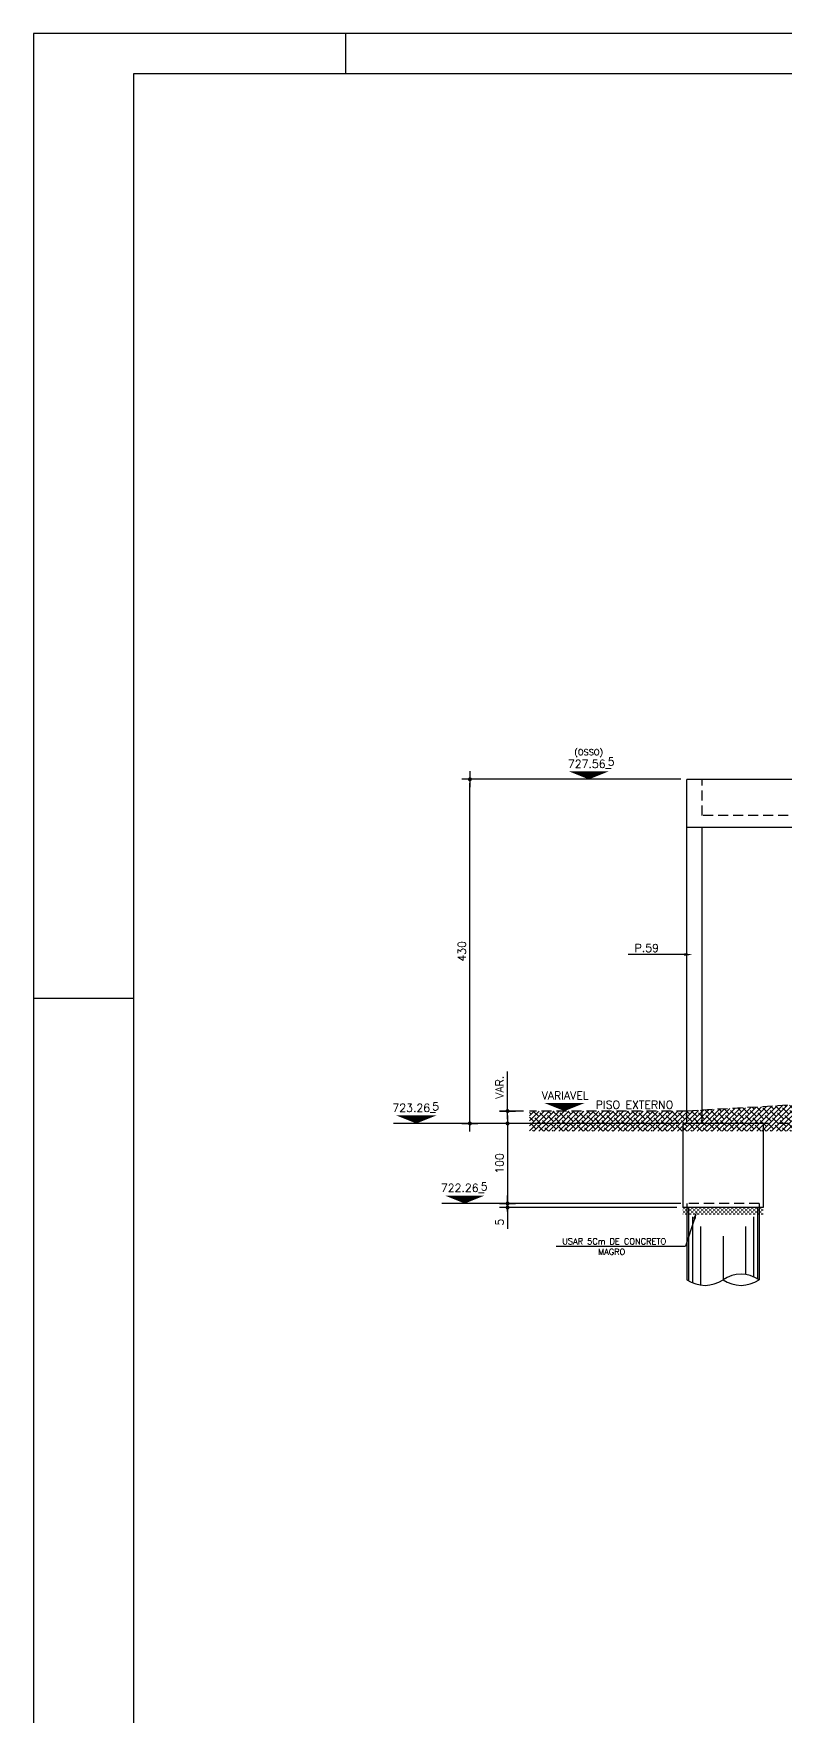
# Model space of a CAD drawing. Header units: inches. Extents: x 0 to 5940, y 0 to 4205.
# Drawn here: x 0 to 939, y 2102 to 4205 of the extents above; entities that cross this region are included whole.
import ezdxf
from ezdxf.enums import TextEntityAlignment as Align

# ---------------------------------------------------------------- set-up
doc = ezdxf.new("R2010")
doc.units = ezdxf.units.IN
doc.header["$LTSCALE"] = 50
doc.header["$MEASUREMENT"] = 0
doc.linetypes.add('CENTER', pattern=[2, 1.25, -0.25, 0.25, -0.25])
doc.linetypes.add('HIDDEN', pattern=[0.375, 0.25, -0.125])
for name, color, linetype in [('CORTES', 2, 'Continuous'), ('COTA', 6, 'Continuous'), ('FOLHA', 7, 'Continuous'), ('NIVEL', 3, 'Continuous'), ('TEXTO', 3, 'Continuous')]:
    doc.layers.add(name, color=color, linetype=linetype)
doc.styles.add('ROMANS', font='romans.shx')
doc.dimstyles.new('COTA_50', dxfattribs={"dimscale": 5, "dimtxt": 2, "dimasz": 1, "dimexe": 2, "dimexo": 1.5, "dimgap": 1, "dimtad": 1, "dimzin": 12, "dimdsep": 46, "dimtxsty": 'ROMANS', "dimblk1": 'COTA', "dimblk2": 'COTA', "dimsah": 1, "dimcen": -4, "dimdle": 1.5, "dimclrd": 6, "dimclre": 6, "dimclrt": 3, "dimadec": 0, "dimazin": 0, "dimtfac": 1, "dimtofl": 0, "dimtmove": 0, "dimatfit": 3, "dimldrblk": 'COTA', "dimfxl": 1, "dimtolj": 1, "dimtzin": 12, "dimarcsym": 0})

# ---------------------------------------------------------------- blocks, each defined once
blk = doc.blocks.new('COTA')
at = {"layer": 'COTA'}
for p, q in [((2, 0), (-2, 0)), ((0, -2), (0, 2))]:
    blk.add_line(p, q, dxfattribs=at)
at = {"layer": 'COTA', "const_width": 0.5}
blk.add_lwpolyline([(-0.25, 0, 1), (0.25, 0, 1)], format="xyb", close=True, dxfattribs=at)
blk = doc.blocks.new('*D20')
at = {"layer": 'COTA', "color": 6, "lineweight": -2, "transparency": 16777216}
for p, q in [((592.3, 2863.8), (592.3, 2908.3)), ((612.1, 2858.8), (582.3, 2858.8)), ((805.3, 2843.3), (582.3, 2843.3)), ((592.3, 2838.3), (592.3, 2833.3))]:
    blk.add_line(p, q, dxfattribs=at)
at = {"layer": 'Defpoints', "color": 0, "transparency": 16777216}
for p in [(592.3, 2858.8), (619.6, 2858.8), (812.8, 2843.3)]:
    blk.add_point(p, dxfattribs=at)
at = {"layer": 'COTA', "color": 6, "lineweight": -2, "transparency": 16777216, "xscale": 5, "yscale": 5, "zscale": 5}
for p, rotation in [((592.3, 2858.8), 270), ((592.3, 2843.3), 90)]:
    blk.add_blockref('COTA', p, dxfattribs=dict(at, rotation=rotation))
at = {"layer": 'COTA', "color": 3, "transparency": 16777216, "insert": (582.3, 2888.5), "char_height": 10, "attachment_point": 5, "rotation": 90, "style": 'ROMANS'}
blk.add_mtext('\\A1;VAR.', dxfattribs=at)
blk = doc.blocks.new('*D64')
at = {"layer": 'COTA', "color": 6, "lineweight": -2, "transparency": 16777216}
for p, q in [((809, 3273.3), (535.2, 3273.3)), ((545.2, 2848.3), (545.2, 3268.3)), ((550.8, 2843.3), (555.2, 2843.3))]:
    blk.add_line(p, q, dxfattribs=at)
at = {"layer": 'Defpoints', "color": 0, "transparency": 16777216}
for p in [(545.2, 3273.3), (816.5, 3273.3), (543.3, 2843.3)]:
    blk.add_point(p, dxfattribs=at)
at = {"layer": 'COTA', "color": 6, "lineweight": -2, "transparency": 16777216, "xscale": 5, "yscale": 5, "zscale": 5}
for p, rotation in [((545.2, 3273.3), 90), ((545.2, 2843.3), 270)]:
    blk.add_blockref('COTA', p, dxfattribs=dict(at, rotation=rotation))
at = {"layer": 'COTA', "color": 3, "transparency": 16777216, "insert": (535.2, 3058.3), "char_height": 10, "attachment_point": 5, "rotation": 90, "style": 'ROMANS'}
blk.add_mtext('\\A1;430', dxfattribs=at)
blk = doc.blocks.new('*D191')
at = {"layer": 'COTA', "color": 6, "lineweight": -2, "transparency": 16777216}
for p, q in [((598.7, 2843.3), (582.3, 2843.3)), ((592.3, 2838.3), (592.3, 2748.3)), ((809, 2743.3), (582.3, 2743.3))]:
    blk.add_line(p, q, dxfattribs=at)
at = {"layer": 'Defpoints', "color": 0, "transparency": 16777216}
for p in [(606.2, 2843.3), (592.3, 2743.3), (816.5, 2743.3)]:
    blk.add_point(p, dxfattribs=at)
at = {"layer": 'COTA', "color": 6, "lineweight": -2, "transparency": 16777216, "xscale": 5, "yscale": 5, "zscale": 5}
for p, rotation in [((592.3, 2843.3), 90), ((592.3, 2743.3), 270)]:
    blk.add_blockref('COTA', p, dxfattribs=dict(at, rotation=rotation))
at = {"layer": 'COTA', "color": 3, "transparency": 16777216, "insert": (582.3, 2793.3), "char_height": 10, "attachment_point": 5, "rotation": 90, "style": 'ROMANS'}
blk.add_mtext('\\A1;100', dxfattribs=at)
blk = doc.blocks.new('*D192')
at = {"layer": 'COTA', "color": 6, "lineweight": -2, "transparency": 16777216}
for p, q in [((809, 2743.3), (582.3, 2743.3)), ((804, 2738.3), (582.3, 2738.3)), ((592.3, 2748.3), (592.3, 2753.3)), ((592.3, 2733.3), (592.3, 2711.6))]:
    blk.add_line(p, q, dxfattribs=at)
at = {"layer": 'Defpoints', "color": 0, "transparency": 16777216}
for p in [(592.3, 2738.3), (811.5, 2738.3), (816.5, 2743.3)]:
    blk.add_point(p, dxfattribs=at)
at = {"layer": 'COTA', "color": 6, "lineweight": -2, "transparency": 16777216, "xscale": 5, "yscale": 5, "zscale": 5}
for p, rotation in [((592.3, 2743.3), 270), ((592.3, 2738.3), 90)]:
    blk.add_blockref('COTA', p, dxfattribs=dict(at, rotation=rotation))
at = {"layer": 'COTA', "color": 3, "transparency": 16777216, "insert": (582.3, 2719.9), "char_height": 10, "attachment_point": 5, "rotation": 90, "style": 'ROMANS'}
blk.add_mtext('\\A1;5', dxfattribs=at)

msp = doc.modelspace()

# ---------------------------------------------------------------- hatches: boundary and pattern name
at = {"layer": 'CORTES'}
h = msp.add_hatch(dxfattribs=at)
h.set_pattern_fill('ANSI38', color=253, scale=35)
h.set_pattern_definition([(45, (-20281.5175, 13964.022), (-3.0935922, 3.0935922), []), (135, (-20281.5175, 13964.022), (-9.2807765, 3.0935922), [10.9375, -6.5625])])
h.paths.add_polyline_path([(1338.19, 2885.275), (1260.239, 2884.275), (816.037, 2858.775), (619.638, 2858.775), (619.638, 2833.556), (1338.19, 2833.556)])
h = msp.add_hatch(dxfattribs=at)
h.set_pattern_fill('DASH', color=252, scale=20, style=0)
h.set_pattern_definition([(0, (364.2101, 850.4241), (2.5, 2.5), [2.5, -2.5])])
h.paths.add_polyline_path([(911.537, 2738.275), (811.537, 2738.275), (811.537, 2728.275), (911.537, 2728.275)])

# ---------------------------------------------------------------- linework, layer by layer
for p, q in [((816.537, 2843.275), (816.537, 3273.275)), ((1407.692, 3273.275), (816.537, 3273.275)), ((1407.692, 3213.275), (816.537, 3213.275)), ((835.537, 2843.275), (835.537, 3213.275)), ((911.537, 2843.275), (811.537, 2843.275)), ((811.537, 2843.275), (811.537, 2738.275)), ((911.537, 2843.275), (911.537, 2738.275)), ((911.537, 2738.275), (811.537, 2738.275)), ((816.537, 2738.275), (816.537, 2647.96)), ((906.537, 2738.275), (906.537, 2647.96))]:
    msp.add_line(p, q, dxfattribs=at)
at = {"layer": 'CORTES', "color": 8, "linetype": 'HIDDEN'}
for p, q in [((835.537, 3228.275), (835.537, 3273.275)), ((1261.693, 3228.275), (835.537, 3228.275)), ((906.537, 2743.275), (816.537, 2743.275))]:
    msp.add_line(p, q, dxfattribs=at)
at = {"layer": 'CORTES', "color": 1, "linetype": 'HIDDEN'}
for p, q in [((1260.239, 2884.275), (816.037, 2858.775)), ((816.037, 2858.775), (619.638, 2858.775))]:
    msp.add_line(p, q, dxfattribs=at)
at = {"layer": 'CORTES', "color": 8}
for p, q in [((816.537, 2743.275), (816.537, 2738.275)), ((818.537, 2738.275), (818.537, 2646.685)), ((904.537, 2738.275), (904.537, 2649.235)), ((906.537, 2743.275), (906.537, 2738.275)), ((823.537, 2726.451), (823.537, 2644.159)), ((833.537, 2714.626), (833.537, 2641.415)), ((889.537, 2714.626), (889.537, 2654.505)), ((899.537, 2726.451), (899.537, 2651.761)), ((861.537, 2702.52), (861.537, 2647.96))]:
    msp.add_line(p, q, dxfattribs=at)
at = {"layer": 'CORTES'}
for centre, start, end in [((884.037, 2614.87), 55.785197, 124.214803), ((839.037, 2681.049), 235.785197, 304.214803), ((884.037, 2681.049), 235.785197, 304.214803)]:
    msp.add_arc(centre, 40.014, start, end, dxfattribs=at)
at = {"layer": 'COTA'}
for p, q in [((582.256, 2843.275), (449.536, 2843.275)), ((582.256, 2743.275), (510.107, 2743.275))]:
    msp.add_line(p, q, dxfattribs=at)
at = {"layer": 'COTA', "linetype": 'CENTER'}
msp.add_line((1218.447, 2843.275), (911.537, 2843.275), dxfattribs=at)
at = {"layer": 'FOLHA'}
for p, q in [((390, 4155), (390, 4205)), ((0, 3000), (125, 3000))]:
    msp.add_line(p, q, dxfattribs=at)
at = {"layer": 'FOLHA', "color": 1}
for p, q in [((125, 4155), (125, 50)), ((5895, 4155), (125, 4155))]:
    msp.add_line(p, q, dxfattribs=at)
at = {"layer": 'FOLHA'}
msp.add_lwpolyline([(0, 4205), (0, 0), (5940, 0), (5940, 4205)], close=True, dxfattribs=at)
at = {"layer": 'NIVEL', "color": 1}
for points in [[(693.813, 3273.275, 0, 50, 0), (693.813, 3283.275, 50, 50, 0)], [(663.401, 2858.775, 0, 50, 0), (663.401, 2868.775, 50, 50, 0)], [(478.25, 2843.275, 0, 50, 0), (478.25, 2853.275, 50, 50, 0)], [(538.821, 2743.275, 0, 50, 0), (538.821, 2753.275, 50, 50, 0)]]:
    msp.add_lwpolyline(points, format="xyseb", dxfattribs=at)
at = {"layer": 'TEXTO', "color": 8}
for p, q in [((813.359, 3054.329), (743.21, 3054.329)), ((825.785, 2724.074), (814.703, 2689.998)), ((652.969, 2689.998), (814.703, 2689.998))]:
    msp.add_line(p, q, dxfattribs=at)
for points in [[(813.359, 3052.662), (813.359, 3055.995), (823.359, 3054.329)], [(827.37, 2723.559), (824.2, 2724.59), (828.877, 2733.584)]]:
    msp.add_solid(points, dxfattribs=at)

# ---------------------------------------------------------------- texts
at = {"layer": 'NIVEL', "color": 4, "style": 'ROMANS'}
msp.add_text('(OSSO)', height=7.5, dxfattribs=at).set_placement((693.709, 3303.432), align=Align.CENTER)
at = {"layer": 'NIVEL', "color": 3, "style": 'ROMANS'}
for s, p in [('727.56_', (694.701, 3287.629)), ('5', (721.737, 3290.472)), ('VARIAVEL', (664.289, 2873.129)), ('723.26_', (475.361, 2857.753)), ('5', (502.379, 2859.662)), ('722.26_', (535.932, 2757.753)), ('5', (562.95, 2759.662))]:
    msp.add_text(s, height=10, dxfattribs=at).set_placement(p, align=Align.CENTER)
at = {"layer": 'TEXTO', "color": 3, "style": 'ROMANS'}
for s, p in [('P.59', (751.05, 3057.502)), ('PISO EXTERNO', (702.448, 2861.625))]:
    msp.add_text(s, height=10, dxfattribs=at).set_placement(p)
at = {"layer": 'TEXTO', "color": 4, "style": 'ROMANS'}
for s, p in [('USAR 5Cm DE CONCRETO', (660.614, 2692.23)), ('MAGRO', (705.291, 2679.213))]:
    msp.add_text(s, height=7.5, dxfattribs=at).set_placement(p)

# ---------------------------------------------------------------- dimensions: what is measured, and where the dimension line sits
at = {"layer": 'COTA'}
for base, p1, p2, picture, middle in [((545.201, 3273.275), (543.254, 2843.275), (816.537, 3273.275), '*D64', (535.201, 3058.275)), ((592.256, 2743.275), (606.172, 2843.275), (816.537, 2743.275), '*D191', (582.256, 2793.275)), ((592.256, 2738.275), (816.537, 2743.275), (811.537, 2738.275), '*D192', (582.256, 2719.942))]:
    dim = msp.add_linear_dim(base=base, p1=p1, p2=p2, angle=90, dimstyle='COTA_50', dxfattribs=at)
    dim.commit()
    dim.dimension.update_dxf_attribs({"geometry": picture, "text_midpoint": middle})
dim = msp.add_linear_dim(base=(592.256, 2858.775), p1=(812.772, 2843.275), p2=(619.638, 2858.775), angle=90, text='VAR.', dimstyle='COTA_50', dxfattribs=at)
dim.commit()
dim.dimension.update_dxf_attribs({"geometry": '*D20', "text_midpoint": (582.256, 2888.537)})

doc.saveas('drawing.dxf')
